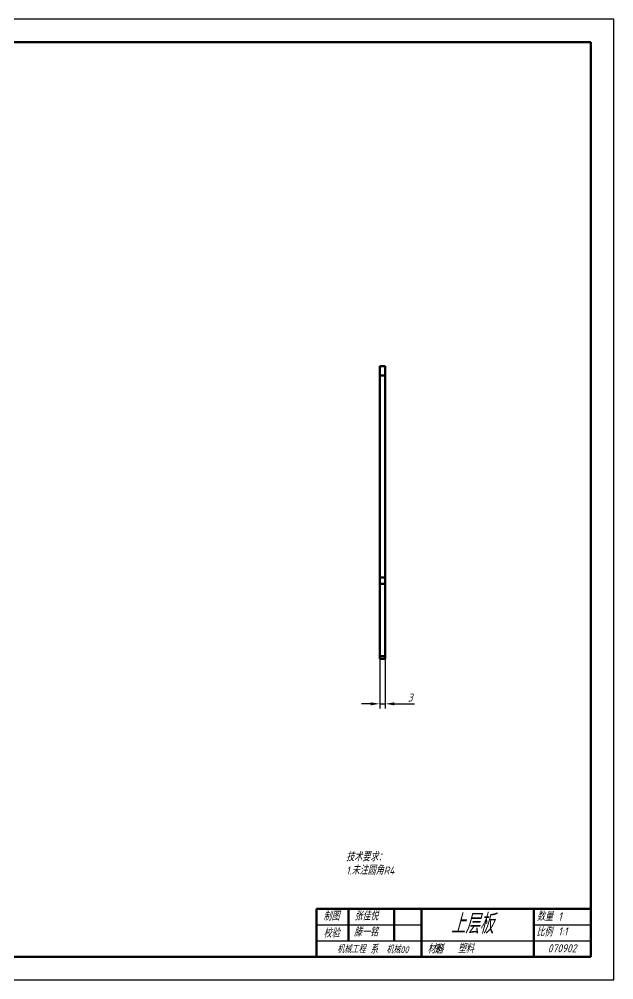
# Model space of a CAD drawing. Header units: millimetres. Extents: x 1 to 595, y 0 to 420.
# Drawn here: x 334.8 to 594.8, y 0.1 to 420.1 of the extents above; entities that cross this region are included whole.
import ezdxf
from ezdxf.enums import TextEntityAlignment as Align

# ---------------------------------------------------------------- set-up
doc = ezdxf.new("R2010")
doc.units = ezdxf.units.MM
for name, color, linetype, lineweight in [('尺寸标注', 7, 'Continuous', 25), ('文字标注', 7, 'Continuous', 25), ('粗实线', 7, 'Continuous', 50), ('粗实线层', 7, 'Continuous', 50), ('细实线', 3, 'Continuous', 25)]:
    doc.layers.add(name, color=color, linetype=linetype, lineweight=lineweight)
doc.styles.add('国标汉字3.5', font='gbeitc.shx', dxfattribs={"height": 3.5, "bigfont": 'gbcbig.shx'})
doc.dimstyles.new('国标尺寸', dxfattribs={"dimscale": 0, "dimtxt": 3.5, "dimasz": 4, "dimexe": 2, "dimexo": 0, "dimgap": 1, "dimtad": 1, "dimtoh": 1, "dimlfac": 1.25, "dimdsep": 46, "dimtxsty": '国标汉字3.5', "dimcen": 3.5, "dimaunit": 1, "dimadec": 0, "dimazin": 1, "dimtfac": 1, "dimtmove": 0, "dimatfit": 1, "dimfxl": 1, "dimarcsym": 2})

# ---------------------------------------------------------------- blocks, each defined once
blk = doc.blocks.new('*D187')
at = {"layer": 'Defpoints', "color": 0, "transparency": 16777216}
for p in [(492.44, 264.42), (494.84, 264.42), (492.44, 120.8)]:
    blk.add_point(p, dxfattribs=at)
at = {"layer": '尺寸标注', "color": 0, "lineweight": -2, "transparency": 16777216}
for p, q in [((492.44, 264.42), (492.44, 118.8)), ((494.84, 264.42), (494.84, 118.8)), ((488.44, 120.8), (484.44, 120.8)), ((492.44, 120.8), (494.84, 120.8)), ((498.84, 120.8), (507.7, 120.8))]:
    blk.add_line(p, q, dxfattribs=at)
at = {"layer": '尺寸标注', "color": 0, "transparency": 16777216}
for points in [[(488.44, 121.47), (488.44, 120.14), (492.44, 120.8)], [(498.84, 121.47), (498.84, 120.14), (494.84, 120.8)]]:
    blk.add_solid(points, dxfattribs=at)
at = {"layer": '尺寸标注', "color": 0, "lineweight": 25, "transparency": 16777216, "insert": (505.79, 125.3), "char_height": 3.5, "attachment_point": 2, "style": '国标汉字3.5'}
blk.add_mtext('3', dxfattribs=at)

msp = doc.modelspace()

# ---------------------------------------------------------------- linework, layer by layer
at = {"layer": '粗实线'}
for p, q in [((584.7792, 410.1428), (50.7792, 410.1428)), ((584.7792, 10.1428), (584.7792, 410.1428)), ((464.7792, 31.1428), (584.7792, 31.1428)), ((464.7792, 10.1428), (464.7792, 31.1428)), ((478.7792, 17.1428), (478.7792, 31.1428)), ((498.7792, 17.1428), (498.7792, 31.1428)), ((510.7792, 10.1428), (510.7792, 31.1428)), ((559.7792, 10.1428), (559.7792, 31.1428)), ((50.7792, 10.1428), (584.7792, 10.1428))]:
    msp.add_line(p, q, dxfattribs=at)
at = {"layer": '粗实线层', "color": 7, "linetype": 'Continuous', "lineweight": 50}
for p, q in [((494.8352, 268.4183), (492.4352, 268.4183)), ((492.4352, 268.4183), (492.4352, 264.4183)), ((494.8352, 268.4183), (494.8352, 264.4183)), ((494.8352, 264.4183), (492.4352, 264.4183)), ((492.4352, 264.4183), (492.4352, 176.0752)), ((494.8352, 264.4183), (494.8352, 176.0752)), ((492.4352, 176.0752), (494.8352, 176.0752)), ((492.4352, 173.2467), (492.4352, 176.0752)), ((494.8352, 173.2467), (492.4352, 173.2467)), ((492.4352, 173.2467), (492.4352, 141.5899)), ((494.8352, 176.0752), (494.8352, 173.2467)), ((494.8352, 173.2467), (494.8352, 141.5899)), ((492.4352, 141.5899), (494.8352, 141.5899)), ((492.4352, 140.4183), (492.4352, 141.5899)), ((494.8352, 140.4183), (492.4352, 140.4183)), ((494.8352, 141.5899), (494.8352, 140.4183))]:
    msp.add_line(p, q, dxfattribs=at)
at = {"layer": '细实线'}
for p, q in [((594.7792, 420.1428), (0.7792, 420.1428)), ((594.7792, 0.1428), (594.7792, 420.1428)), ((464.7792, 24.1428), (510.7792, 24.1428)), ((559.7792, 24.1428), (584.7792, 24.1428)), ((464.7792, 17.1428), (584.7792, 17.1428)), ((0.7792, 0.1428), (594.7792, 0.1428))]:
    msp.add_line(p, q, dxfattribs=at)

# ---------------------------------------------------------------- texts
at = {"layer": '尺寸标注', "insert": (477.7475, 55.5095), "char_height": 3.5, "attachment_point": 1, "style": '国标汉字3.5'}
msp.add_mtext_dynamic_manual_height_columns('技术要求：\\P1.未注圆角R4', width=59.381468, gutter_width=17.5, heights=[0], dxfattribs=at)
at = {"layer": '尺寸标注', "insert": (526.5558, 15.4346), "char_height": 3.5, "attachment_point": 1, "style": '国标汉字3.5'}
msp.add_mtext('塑料', dxfattribs=at)
at = {"layer": '尺寸标注', "insert": (565.99, 15.6661), "char_height": 3.5, "width": 10.755183, "attachment_point": 1, "style": '国标汉字3.5'}
msp.add_mtext('070902', dxfattribs=at)
at = {"layer": '文字标注', "style": '国标汉字3.5'}
msp.add_text('制图', height=3.5, dxfattribs=at).set_placement((471.297, 26.0726), align=Align.CENTER)
for s, p in [('数量', (561.1232, 25.9942)), ('比例', (560.8762, 19.1471)), ('系             班', (488.132, 11.6001)), ('材料', (513.2885, 11.7557))]:
    msp.add_text(s, height=3.5, dxfattribs=at).set_placement(p)
msp.add_text('校验', height=3.5, dxfattribs=at).set_placement((471.3653, 20.8785), align=Align.MIDDLE)
at = {"layer": '文字标注', "attachment_point": 1, "style": '国标汉字3.5'}
for s, width, gutter_width, insert, char_height in [('张佳悦', 25.163898, 34.5315, (481.4029, 29.6464), 3.45315), ('上层板', 102.620159, 86.3697, (523.4834, 28.9637), 8.63697), ('1', 26.228607, 36.8756, (570.4494, 29.6321), 3.6876), ('1:1', 24.823868, 35.7122, (570.4494, 23.0602), 3.57122), ('机械工程', 45.830709, 31.1553, (473.7733, 15.0056), 3.11553), ('机械00', 34.259985, 30.9395, (495.2601, 14.8643), 3.09395)]:
    msp.add_mtext_dynamic_manual_height_columns(s, width=width, gutter_width=gutter_width, heights=[0], dxfattribs=dict(at, insert=insert, char_height=char_height))
at = {"layer": '文字标注', "insert": (481.1479, 22.6341), "char_height": 3.5, "attachment_point": 1, "style": '国标汉字3.5'}
msp.add_mtext('滕一铭', dxfattribs=at)

# ---------------------------------------------------------------- dimensions: what is measured, and where the dimension line sits
at = {"layer": '尺寸标注', "lineweight": 25}
dim = msp.add_linear_dim(base=(492.4352, 120.8044), p1=(494.8352, 264.4183), p2=(492.4352, 264.4183), dimstyle='国标尺寸', override={"dimscale": 1}, dxfattribs=at)
dim.commit()
dim.dimension.update_dxf_attribs({"geometry": '*D187', "text_midpoint": (505.7875, 120.8044), "dimtype": 160})

doc.saveas('drawing.dxf')
